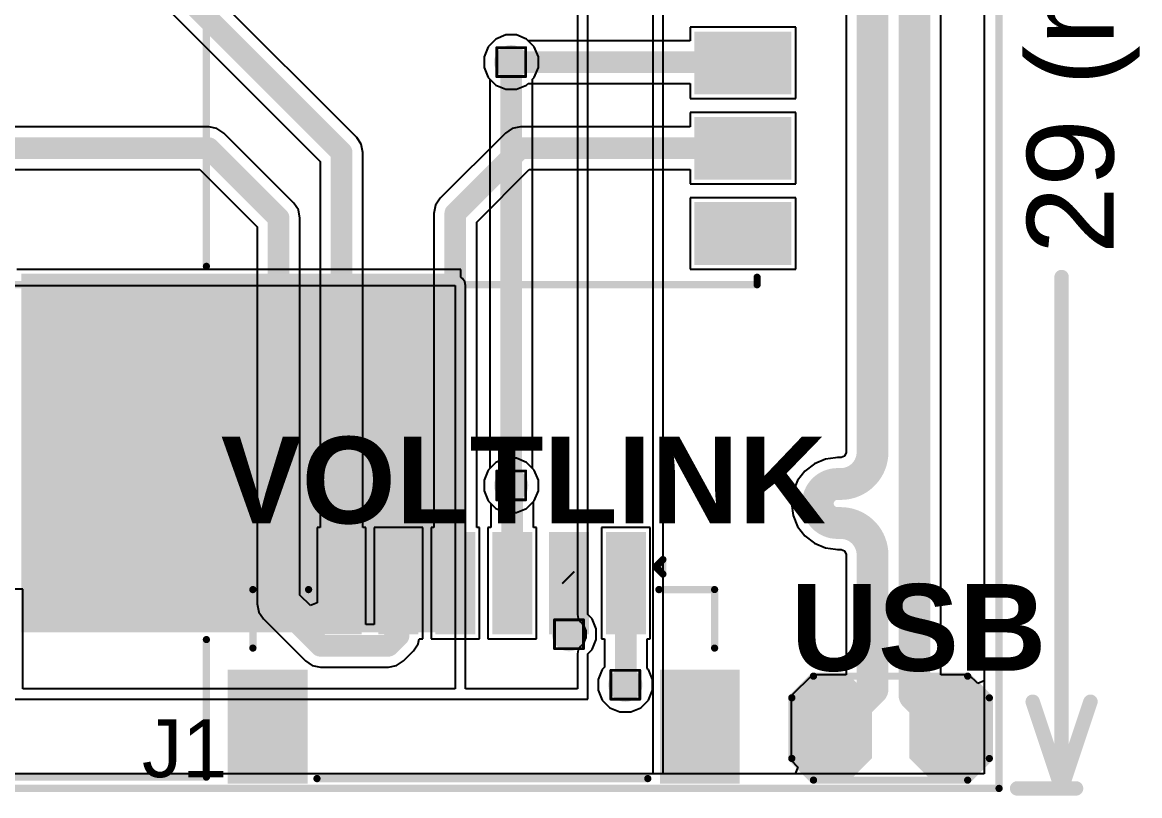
# Model space of a CAD drawing. Header units: inches. Extents: x 0 to 412, y -3 to 50.
# Drawn here: x 65.83 to 85.47, y -0.13 to 13.47 of the extents above; entities that cross this region are included whole.
import ezdxf

# ---------------------------------------------------------------- set-up
doc = ezdxf.new("R2010")
doc.units = ezdxf.units.IN
for name, color, linetype in [('Board_Outline', 56, 'Continuous'), ('Bottom Layer', 5, 'Continuous'), ('Bottom Overlay', 54, 'Continuous'), ('Bottom Paste', 16, 'Continuous'), ('Bottom Solder', 6, 'Continuous'), ('Dimension', 6, 'Continuous'), ('Drill Drawing', 1, 'Continuous'), ('Top Layer', 1, 'Continuous'), ('Top Overlay', 2, 'Continuous'), ('Top Paste', 8, 'Continuous'), ('Top Solder', 216, 'Continuous'), ('Via Holes', 16, 'Continuous')]:
    doc.layers.add(name, color=color, linetype=linetype)
doc.styles.add('Arial', font='', dxfattribs={"height": 0.2})
doc.styles.add('Arial_Bold', font='', dxfattribs={"height": 0.2})
doc.styles.get('Arial').set_extended_font_data('Arial')
doc.styles.get('Arial_Bold').set_extended_font_data('Arial', bold=True)

msp = doc.modelspace()

# ---------------------------------------------------------------- hatches: boundary and pattern name
at = {"layer": 'Bottom Layer'}
h = msp.add_hatch(color=5, dxfattribs=at)
edge = h.paths.add_edge_path()
edge.add_arc((74.422, 12.769), 0.3, 0, 360)
msp.add_hatch(color=5, dxfattribs=at).paths.add_polyline_path([(65.908, 8.948), (73.358, 8.948), (73.358, 2.848), (65.908, 2.848)])
h = msp.add_hatch(color=5, dxfattribs=at)
edge = h.paths.add_edge_path()
edge.add_arc((74.422, 5.327), 0.3, 0, 360)
h = msp.add_hatch(color=5, dxfattribs=at)
edge = h.paths.add_edge_path()
edge.add_arc((75.438, 2.711), 0.3, 0, 360)
h = msp.add_hatch(color=5, dxfattribs=at)
edge = h.paths.add_edge_path()
edge.add_arc((76.429, 1.822), 0.3, 0, 360)
at = {"layer": 'Bottom Paste'}
msp.add_hatch(color=16, dxfattribs=at).paths.add_polyline_path([(65.908, 8.948), (73.358, 8.948), (73.358, 2.848), (65.908, 2.848)])
at = {"layer": 'Bottom Solder'}
msp.add_hatch(color=6, dxfattribs=at).paths.add_polyline_path([(65.806, 9.049), (73.459, 9.049), (73.459, 2.746), (65.806, 2.746)])
at = {"layer": 'Top Layer'}
for points in [[(77.746, 13.206), (79.246, 13.206), (79.246, 12.306), (77.746, 12.306)], [(77.746, 11.706), (79.246, 11.706), (79.246, 10.806), (77.746, 10.806)], [(77.746, 10.206), (79.246, 10.206), (79.246, 9.306), (77.746, 9.306)], [(71.689, 2.809), (71.189, 2.809), (71.189, 4.409), (71.689, 4.409)], [(72.689, 2.809), (72.189, 2.809), (72.189, 4.409), (72.689, 4.409)], [(73.689, 2.809), (73.189, 2.809), (73.189, 4.409), (73.689, 4.409)], [(74.689, 2.809), (74.189, 2.809), (74.189, 4.409), (74.689, 4.409)], [(75.689, 2.809), (75.189, 2.809), (75.189, 4.409), (75.689, 4.409)], [(76.689, 2.809), (76.189, 2.809), (76.189, 4.409), (76.689, 4.409)], [(70.739, 0.184), (69.539, 0.184), (69.539, 1.984), (70.739, 1.984)], [(78.339, 0.184), (77.139, 0.184), (77.139, 1.984), (78.339, 1.984)], [(80.379, 1.822), (79.807, 1.822), (79.521, 1.536), (79.521, 0.584), (79.807, 0.298), (80.379, 0.298), (80.664, 0.584), (80.664, 1.536)], [(82.379, 1.822), (81.807, 1.822), (81.521, 1.536), (81.521, 0.584), (81.807, 0.298), (82.379, 0.298), (82.664, 0.584), (82.664, 1.536)]]:
    msp.add_hatch(color=1, dxfattribs=at).paths.add_polyline_path(points)
h = msp.add_hatch(color=1, dxfattribs=at)
edge = h.paths.add_edge_path()
edge.add_arc((74.422, 12.769), 0.3, 0, 360)
h = msp.add_hatch(color=1, dxfattribs=at)
edge = h.paths.add_edge_path()
edge.add_arc((74.422, 5.327), 0.3, 0, 360)
h = msp.add_hatch(color=1, dxfattribs=at)
edge = h.paths.add_edge_path()
edge.add_arc((75.438, 2.711), 0.3, 0, 360)
h = msp.add_hatch(color=1, dxfattribs=at)
edge = h.paths.add_edge_path()
edge.add_arc((76.429, 1.822), 0.3, 0, 360)
at = {"layer": 'Top Paste'}
for points in [[(77.746, 13.206), (79.246, 13.206), (79.246, 12.306), (77.746, 12.306)], [(77.746, 11.706), (79.246, 11.706), (79.246, 10.806), (77.746, 10.806)], [(77.746, 10.206), (79.246, 10.206), (79.246, 9.306), (77.746, 9.306)], [(71.689, 2.809), (71.189, 2.809), (71.189, 4.409), (71.689, 4.409)], [(72.689, 2.809), (72.189, 2.809), (72.189, 4.409), (72.689, 4.409)], [(73.689, 2.809), (73.189, 2.809), (73.189, 4.409), (73.689, 4.409)], [(74.689, 2.809), (74.189, 2.809), (74.189, 4.409), (74.689, 4.409)], [(75.689, 2.809), (75.189, 2.809), (75.189, 4.409), (75.689, 4.409)], [(76.689, 2.809), (76.189, 2.809), (76.189, 4.409), (76.689, 4.409)], [(70.739, 0.184), (69.539, 0.184), (69.539, 1.984), (70.739, 1.984)], [(78.339, 0.184), (77.139, 0.184), (77.139, 1.984), (78.339, 1.984)], [(80.379, 1.822), (79.807, 1.822), (79.521, 1.536), (79.521, 0.584), (79.807, 0.298), (80.379, 0.298), (80.664, 0.584), (80.664, 1.536)], [(82.379, 1.822), (81.807, 1.822), (81.521, 1.536), (81.521, 0.584), (81.807, 0.298), (82.379, 0.298), (82.664, 0.584), (82.664, 1.536)]]:
    msp.add_hatch(color=8, dxfattribs=at).paths.add_polyline_path(points)
at = {"layer": 'Top Solder'}
for points in [[(77.644, 13.307), (79.347, 13.307), (79.347, 12.204), (77.644, 12.204)], [(77.644, 11.807), (79.347, 11.807), (79.347, 10.704), (77.644, 10.704)], [(77.644, 10.307), (79.347, 10.307), (79.347, 9.204), (77.644, 9.204)], [(71.791, 2.707), (71.088, 2.707), (71.088, 4.51), (71.791, 4.51)], [(72.791, 2.707), (72.088, 2.707), (72.088, 4.51), (72.791, 4.51)], [(73.791, 2.707), (73.088, 2.707), (73.088, 4.51), (73.791, 4.51)], [(74.791, 2.707), (74.088, 2.707), (74.088, 4.51), (74.791, 4.51)], [(75.791, 2.707), (75.088, 2.707), (75.088, 4.51), (75.791, 4.51)], [(76.791, 2.707), (76.088, 2.707), (76.088, 4.51), (76.791, 4.51)], [(70.841, 0.082), (69.438, 0.082), (69.438, 2.085), (70.841, 2.085)], [(78.441, 0.082), (77.038, 0.082), (77.038, 2.085), (78.441, 2.085)], [(80.429, 1.924), (79.756, 1.924), (79.42, 1.587), (79.42, 0.533), (79.756, 0.196), (80.429, 0.196), (80.766, 0.533), (80.766, 1.587)], [(82.429, 1.924), (81.756, 1.924), (81.42, 1.587), (81.42, 0.533), (81.756, 0.196), (82.429, 0.196), (82.766, 0.533), (82.766, 1.587)]]:
    msp.add_hatch(color=216, dxfattribs=at).paths.add_polyline_path(points)
at = {"layer": 'Via Holes'}
h = msp.add_hatch(color=7, dxfattribs=at)
edge = h.paths.add_edge_path()
edge.add_arc((74.422, 12.769), 0.15, 0, 360)
h = msp.add_hatch(color=7, dxfattribs=at)
edge = h.paths.add_edge_path()
edge.add_arc((74.422, 5.327), 0.15, 0, 360)
h = msp.add_hatch(color=7, dxfattribs=at)
edge = h.paths.add_edge_path()
edge.add_arc((75.438, 2.711), 0.15, 0, 360)
h = msp.add_hatch(color=7, dxfattribs=at)
edge = h.paths.add_edge_path()
edge.add_arc((76.429, 1.822), 0.15, 0, 360)

# ---------------------------------------------------------------- linework, layer by layer
at = {"layer": 'Board_Outline', "const_width": 0.127}
for points in [[(83, 29), (83, 0)], [(0, 0), (83, 0)]]:
    msp.add_lwpolyline(points, dxfattribs=at)
at = {"layer": 'Board_Outline', "const_width": 0.0635}
msp.add_lwpolyline([(82.968, 0, 1), (83.032, 0, 1)], format="xyb", close=True, dxfattribs=at)
msp.add_lwpolyline([(82.968, 0, 1), (83.032, 0, 1)], format="xyb", close=True, dxfattribs=at)
at = {"layer": 'Bottom Layer'}
for p, q in [((82.741, 22.802), (82.741, 0.259)), ((75.587, 17.621), (75.587, 3.057)), ((75.768, 3.057), (75.768, 17.621)), ((76.911, 16.579), (76.911, 0.259)), ((77.092, 0.259), (77.092, 16.398)), ((74.151, 13.174), (74.017, 13.04)), ((74.327, 13.247), (74.151, 13.174)), ((74.517, 13.247), (74.327, 13.247)), ((74.693, 13.174), (74.517, 13.247)), ((74.827, 13.04), (74.693, 13.174)), ((74.017, 13.04), (73.944, 12.864)), ((74.9, 12.864), (74.827, 13.04)), ((73.944, 12.864), (73.944, 12.674)), ((74.9, 12.674), (74.9, 12.864)), ((73.944, 12.674), (74.017, 12.499)), ((74.827, 12.499), (74.9, 12.674)), ((74.017, 12.499), (74.046, 12.469)), ((74.046, 12.469), (74.046, 5.627)), ((74.798, 12.469), (74.827, 12.499)), ((74.798, 5.627), (74.798, 12.469)), ((73.535, 9.126), (65.73, 9.126)), ((73.535, 8.989), (73.535, 9.126)), ((73.568, 8.967), (73.535, 8.989)), ((73.607, 8.909), (73.568, 8.967)), ((73.621, 8.839), (73.607, 8.909)), ((61.519, 8.839), (73.439, 8.839)), ((73.439, 8.839), (73.439, 1.749)), ((73.621, 1.749), (73.621, 8.839)), ((74.017, 5.598), (73.944, 5.422)), ((74.046, 5.627), (74.017, 5.598)), ((74.827, 5.598), (74.798, 5.627)), ((74.9, 5.422), (74.827, 5.598)), ((73.944, 5.422), (73.944, 5.232)), ((74.9, 5.232), (74.9, 5.422)), ((73.944, 5.232), (74.017, 5.057)), ((74.827, 5.057), (74.9, 5.232)), ((74.017, 5.057), (74.151, 4.922)), ((74.151, 4.922), (74.327, 4.849)), ((74.517, 4.849), (74.693, 4.922)), ((74.693, 4.922), (74.827, 5.057)), ((74.327, 4.849), (74.517, 4.849)), ((65.837, 3.505), (57.211, 3.505)), ((65.837, 1.749), (65.837, 3.505)), ((75.587, 3.057), (75.601, 2.987)), ((75.601, 2.987), (75.64, 2.928)), ((75.843, 2.982), (75.768, 3.057)), ((75.916, 2.806), (75.843, 2.982)), ((75.64, 2.928), (75.689, 2.879)), ((75.689, 2.879), (75.735, 2.77)), ((75.735, 2.77), (75.735, 2.652)), ((75.916, 2.616), (75.916, 2.806)), ((75.735, 2.652), (75.689, 2.543)), ((75.843, 2.44), (75.916, 2.616)), ((75.601, 2.435), (75.587, 2.365)), ((75.587, 2.365), (75.587, 1.749)), ((75.64, 2.494), (75.601, 2.435)), ((75.689, 2.543), (75.64, 2.494)), ((75.768, 2.365), (75.843, 2.44)), ((75.768, 1.568), (75.768, 2.365)), ((73.439, 1.749), (65.837, 1.749)), ((75.587, 1.749), (73.621, 1.749)), ((57.048, 1.568), (75.768, 1.568)), ((76.911, 0.259), (47.955, 0.259)), ((82.741, 0.259), (77.092, 0.259))]:
    msp.add_line(p, q, dxfattribs=at)
at = {"layer": 'Bottom Layer', "const_width": 0.381}
msp.add_lwpolyline([(74.422, 5.327), (74.422, 12.769)], dxfattribs=at)
at = {"layer": 'Bottom Layer', "const_width": 0.191}
for points in [[(74.327, 12.769, 1), (74.517, 12.769, 1)], [(74.327, 5.327, 1), (74.517, 5.327, 1)]]:
    msp.add_lwpolyline(points, format="xyb", close=True, dxfattribs=at)
at = {"layer": 'Bottom Overlay', "const_width": 0.127}
for points in [[(69.063, 9.179), (69.063, 13.617)], [(69.063, 0.198), (69.063, 2.617)], [(41.774, 0.198), (69.063, 0.198)]]:
    msp.add_lwpolyline(points, dxfattribs=at)
at = {"layer": 'Bottom Overlay', "const_width": 0.0635}
for points in [[(69.031, 9.179, 1), (69.094, 9.179, 1)], [(69.031, 2.617, 1), (69.094, 2.617, 1)], [(69.031, 0.198, 1), (69.094, 0.198, 1)], [(69.031, 0.198, 1), (69.094, 0.198, 1)]]:
    msp.add_lwpolyline(points, format="xyb", close=True, dxfattribs=at)
at = {"layer": 'Dimension', "const_width": 0.254}
for points in [[(84.099, 0), (84.099, 8.99)], [(83.591, 1.524), (84.099, 0)], [(84.099, 0), (84.607, 1.524)], [(83.317, 0), (84.353, 0)]]:
    msp.add_lwpolyline(points, dxfattribs=at)
at = {"layer": 'Dimension', "const_width": 0.127}
for points in [[(84.036, 8.99, 1), (84.163, 8.99, 1)], [(83.528, 1.524, 1), (83.655, 1.524, 1)], [(84.544, 1.524, 1), (84.671, 1.524, 1)], [(83.254, 0, 1), (83.381, 0, 1)], [(84.036, 0, 1), (84.163, 0, 1)], [(84.036, 0, 1), (84.163, 0, 1)], [(84.036, 0, 1), (84.163, 0, 1)], [(84.29, 0, 1), (84.417, 0, 1)]]:
    msp.add_lwpolyline(points, format="xyb", close=True, dxfattribs=at)
at = {"layer": 'Drill Drawing', "const_width": 0.0508}
for points in [[(74.168, 13.023), (74.676, 13.023)], [(74.168, 12.515), (74.168, 13.023)], [(74.676, 12.515), (74.676, 13.023)], [(74.168, 12.515), (74.676, 12.515)], [(74.168, 5.581), (74.676, 5.581)], [(74.168, 5.073), (74.168, 5.581)], [(74.676, 5.073), (74.676, 5.581)], [(74.168, 5.073), (74.676, 5.073)], [(75.184, 2.965), (75.692, 2.965)], [(75.184, 2.457), (75.184, 2.965)], [(75.692, 2.457), (75.692, 2.965)], [(75.184, 2.457), (75.692, 2.457)], [(76.175, 2.076), (76.683, 2.076)], [(76.175, 1.568), (76.175, 2.076)], [(76.683, 1.568), (76.683, 2.076)], [(76.175, 1.568), (76.683, 1.568)]]:
    msp.add_lwpolyline(points, dxfattribs=at)
at = {"layer": 'Drill Drawing', "const_width": 0.0254}
for points in [[(74.155, 13.023, 1), (74.181, 13.023, 1)], [(74.155, 13.023, 1), (74.181, 13.023, 1)], [(74.663, 13.023, 1), (74.689, 13.023, 1)], [(74.663, 13.023, 1), (74.689, 13.023, 1)], [(74.155, 12.515, 1), (74.181, 12.515, 1)], [(74.155, 12.515, 1), (74.181, 12.515, 1)], [(74.663, 12.515, 1), (74.689, 12.515, 1)], [(74.663, 12.515, 1), (74.689, 12.515, 1)], [(74.155, 5.581, 1), (74.181, 5.581, 1)], [(74.155, 5.581, 1), (74.181, 5.581, 1)], [(74.663, 5.581, 1), (74.689, 5.581, 1)], [(74.663, 5.581, 1), (74.689, 5.581, 1)], [(74.155, 5.073, 1), (74.181, 5.073, 1)], [(74.155, 5.073, 1), (74.181, 5.073, 1)], [(74.663, 5.073, 1), (74.689, 5.073, 1)], [(74.663, 5.073, 1), (74.689, 5.073, 1)], [(75.171, 2.965, 1), (75.197, 2.965, 1)], [(75.171, 2.965, 1), (75.197, 2.965, 1)], [(75.679, 2.965, 1), (75.705, 2.965, 1)], [(75.679, 2.965, 1), (75.705, 2.965, 1)], [(75.171, 2.457, 1), (75.197, 2.457, 1)], [(75.171, 2.457, 1), (75.197, 2.457, 1)], [(75.679, 2.457, 1), (75.705, 2.457, 1)], [(75.679, 2.457, 1), (75.705, 2.457, 1)], [(76.162, 2.076, 1), (76.187, 2.076, 1)], [(76.162, 2.076, 1), (76.187, 2.076, 1)], [(76.67, 2.076, 1), (76.695, 2.076, 1)], [(76.67, 2.076, 1), (76.695, 2.076, 1)], [(76.162, 1.568, 1), (76.187, 1.568, 1)], [(76.162, 1.568, 1), (76.187, 1.568, 1)], [(76.67, 1.568, 1), (76.695, 1.568, 1)], [(76.67, 1.568, 1), (76.695, 1.568, 1)]]:
    msp.add_lwpolyline(points, format="xyb", close=True, dxfattribs=at)
at = {"layer": 'Top Layer'}
for p, q in [((71.705, 11.446), (62.629, 20.521)), ((62.208, 19.88), (71.064, 11.024)), ((82.741, 18.749), (82.741, 1.892)), ((81.978, 2), (81.978, 14.152)), ((80.309, 13.654), (80.309, 6.876)), ((79.424, 13.383), (77.568, 13.383)), ((77.568, 13.383), (77.568, 13.145)), ((79.424, 12.128), (79.424, 13.383)), ((74.151, 13.174), (74.017, 13.04)), ((74.327, 13.247), (74.151, 13.174)), ((74.517, 13.247), (74.327, 13.247)), ((74.693, 13.174), (74.517, 13.247)), ((74.722, 13.145), (74.693, 13.174)), ((74.017, 13.04), (73.944, 12.864)), ((77.568, 13.145), (74.722, 13.145)), ((73.944, 12.864), (73.944, 12.674)), ((73.944, 12.674), (74.017, 12.499)), ((74.017, 12.499), (74.151, 12.364)), ((74.693, 12.364), (74.722, 12.394)), ((74.722, 12.394), (77.568, 12.394)), ((77.568, 12.394), (77.568, 12.128)), ((74.151, 12.364), (74.327, 12.292)), ((74.327, 12.292), (74.517, 12.292)), ((74.517, 12.292), (74.693, 12.364)), ((77.568, 12.128), (79.424, 12.128)), ((79.424, 11.883), (77.568, 11.883)), ((77.568, 11.883), (77.568, 11.631)), ((79.424, 10.628), (79.424, 11.883)), ((69.103, 11.631), (61.924, 11.631)), ((69.247, 11.603), (69.103, 11.631)), ((69.369, 11.521), (69.247, 11.603)), ((74.441, 11.603), (74.319, 11.521)), ((74.585, 11.631), (74.441, 11.603)), ((77.568, 11.631), (74.585, 11.631)), ((70.598, 10.292), (69.369, 11.521)), ((71.786, 11.324), (71.705, 11.446)), ((74.319, 11.521), (73.174, 10.376)), ((71.815, 11.18), (71.786, 11.324)), ((71.064, 11.024), (71.064, 4.586)), ((71.815, 4.586), (71.815, 11.18)), ((61.924, 10.88), (68.948, 10.88)), ((68.948, 10.88), (69.957, 9.871)), ((73.815, 9.955), (74.74, 10.88)), ((74.74, 10.88), (77.568, 10.88)), ((77.568, 10.88), (77.568, 10.628)), ((77.568, 10.628), (79.424, 10.628)), ((70.68, 10.17), (70.598, 10.292)), ((73.092, 10.254), (73.064, 10.11)), ((73.174, 10.376), (73.092, 10.254)), ((79.424, 10.383), (77.568, 10.383)), ((77.568, 10.383), (77.568, 9.128)), ((79.424, 9.128), (79.424, 10.383)), ((70.708, 10.026), (70.68, 10.17)), ((70.708, 3.4), (70.708, 10.026)), ((73.064, 10.11), (73.064, 4.586)), ((69.957, 9.871), (69.957, 3.244)), ((73.815, 4.586), (73.815, 9.955)), ((77.568, 9.128), (79.424, 9.128)), ((80.309, 6.876), (80.309, 5.911)), ((80.31, 5.905), (80.285, 5.842)), ((80.309, 5.911), (80.31, 5.905)), ((74.151, 5.732), (74.017, 5.598)), ((74.327, 5.805), (74.151, 5.732)), ((74.517, 5.805), (74.327, 5.805)), ((74.693, 5.732), (74.517, 5.805)), ((74.827, 5.598), (74.693, 5.732)), ((79.754, 5.708), (79.587, 5.579)), ((79.948, 5.788), (79.754, 5.708)), ((80.127, 5.812), (79.948, 5.788)), ((80.157, 5.818), (80.127, 5.812)), ((80.216, 5.818), (80.157, 5.818)), ((80.222, 5.817), (80.216, 5.818)), ((80.285, 5.842), (80.222, 5.817)), ((74.017, 5.598), (73.944, 5.422)), ((74.9, 5.422), (74.827, 5.598)), ((79.587, 5.579), (79.458, 5.412)), ((73.944, 5.422), (73.944, 5.232)), ((74.9, 5.232), (74.9, 5.422)), ((79.458, 5.412), (79.378, 5.218)), ((73.944, 5.232), (74.017, 5.057)), ((74.827, 5.057), (74.9, 5.232)), ((79.378, 5.218), (79.35, 5.009)), ((74.017, 5.057), (74.064, 5.01)), ((74.064, 5.01), (74.064, 4.586)), ((74.815, 5.044), (74.827, 5.057)), ((74.815, 4.586), (74.815, 5.044)), ((79.35, 5.009), (79.378, 4.8)), ((79.378, 4.8), (79.458, 4.605)), ((71.064, 4.586), (71.012, 4.586)), ((71.012, 4.586), (71.012, 3.262)), ((71.867, 4.586), (71.815, 4.586)), ((71.867, 2.883), (71.867, 4.586)), ((72.867, 4.586), (72.012, 4.586)), ((72.012, 4.586), (72.012, 2.883)), ((72.867, 2.631), (72.867, 4.586)), ((73.064, 4.586), (73.012, 4.586)), ((73.012, 4.586), (73.012, 2.631)), ((73.867, 4.586), (73.815, 4.586)), ((73.867, 2.631), (73.867, 4.586)), ((74.064, 4.586), (74.012, 4.586)), ((74.012, 4.586), (74.012, 2.631)), ((74.867, 4.586), (74.815, 4.586)), ((74.867, 2.631), (74.867, 4.586)), ((76.867, 4.586), (76.012, 4.586)), ((76.012, 4.586), (76.012, 2.631)), ((76.867, 2.631), (76.867, 4.586)), ((79.458, 4.605), (79.587, 4.438)), ((79.587, 4.438), (79.754, 4.31)), ((79.754, 4.31), (79.948, 4.229)), ((79.948, 4.229), (80.127, 4.206)), ((80.127, 4.206), (80.157, 4.2)), ((80.157, 4.2), (80.216, 4.2)), ((80.216, 4.2), (80.222, 4.201)), ((80.222, 4.201), (80.285, 4.175)), ((80.285, 4.175), (80.31, 4.113)), ((80.31, 4.113), (80.309, 4.107)), ((80.309, 4.107), (80.309, 2.787)), ((70.894, 3.214), (70.708, 3.4)), ((69.957, 3.244), (69.986, 3.101)), ((71.012, 3.262), (70.894, 3.214)), ((69.986, 3.101), (70.067, 2.979)), ((70.067, 2.979), (70.804, 2.242)), ((72.012, 2.883), (71.867, 2.883)), ((80.309, 2.787), (80.309, 2)), ((72.786, 2.54), (72.804, 2.631)), ((72.804, 2.631), (72.867, 2.631)), ((73.012, 2.631), (73.867, 2.631)), ((74.012, 2.631), (74.867, 2.631)), ((76.012, 2.631), (76.064, 2.631)), ((76.064, 2.631), (76.064, 2.133)), ((76.815, 2.111), (76.815, 2.631)), ((76.815, 2.631), (76.867, 2.631)), ((72.529, 2.242), (72.705, 2.419)), ((72.705, 2.419), (72.786, 2.54)), ((70.804, 2.242), (70.925, 2.161)), ((72.407, 2.161), (72.529, 2.242)), ((70.925, 2.161), (71.069, 2.132)), ((71.069, 2.132), (72.263, 2.132)), ((72.263, 2.132), (72.407, 2.161)), ((76.024, 2.093), (75.951, 1.917)), ((76.064, 2.133), (76.024, 2.093)), ((76.834, 2.093), (76.815, 2.111)), ((76.906, 1.917), (76.834, 2.093)), ((79.718, 2), (79.343, 1.625)), ((80.309, 2), (79.718, 2)), ((82.467, 2), (81.978, 2)), ((82.624, 1.844), (82.467, 2)), ((75.951, 1.917), (75.951, 1.727)), ((76.906, 1.727), (76.906, 1.917)), ((82.741, 1.892), (82.624, 1.844)), ((75.951, 1.727), (76.024, 1.551)), ((76.834, 1.551), (76.906, 1.727)), ((79.343, 1.625), (79.343, 0.495)), ((76.024, 1.551), (76.158, 1.417)), ((76.158, 1.417), (76.334, 1.344)), ((76.524, 1.344), (76.699, 1.417)), ((76.699, 1.417), (76.834, 1.551)), ((76.334, 1.344), (76.524, 1.344)), ((79.343, 0.495), (79.462, 0.376)), ((79.413, 0.259), (45.358, 0.259)), ((79.462, 0.376), (79.413, 0.259))]:
    msp.add_line(p, q, dxfattribs=at)
for points, const_width in [([(62.364, 20.256), (71.439, 11.18)], 0.381), ([(81.512, 1.641), (81.512, 14.152)], 0.559), ([(80.775, 6.876), (80.775, 13.847)], 0.559), ([(74.346, 12.769), (74.422, 12.769)], 0.381), ([(74.422, 12.769), (78.482, 12.769)], 0.381), ([(78.482, 12.769), (78.496, 12.756)], 0.381), ([(60.996, 11.256), (69.103, 11.256)], 0.381), ([(69.103, 11.256), (70.333, 10.026)], 0.381), ([(73.439, 10.11), (74.585, 11.256)], 0.381), ([(74.585, 11.256), (78.496, 11.256)], 0.381), ([(71.439, 3.719), (71.439, 11.18)], 0.381), ([(70.333, 10.026), (70.333, 10.026)], 0.381), ([(70.333, 3.244), (70.333, 10.026)], 0.381), ([(73.439, 3.719), (73.439, 10.11)], 0.381), ([(80.775, 5.911), (80.775, 6.876)], 0.559), ([(74.422, 5.327), (74.439, 5.31)], 0.381), ([(80.157, 5.352), (80.216, 5.352)], 0.559), ([(74.439, 3.719), (74.439, 5.31)], 0.381), ([(80.157, 4.666), (80.216, 4.666)], 0.559), ([(80.775, 2.787), (80.775, 4.107)], 0.559), ([(72.439, 3.609), (72.439, 3.719)], 0.381), ([(72.439, 2.684), (72.439, 3.609)], 0.381), ([(75.413, 3.719), (75.438, 3.694)], 0.305), ([(75.413, 3.719), (75.439, 3.719)], 0.305), ([(75.438, 2.711), (75.438, 3.694)], 0.305), ([(76.439, 1.833), (76.439, 3.719)], 0.381), ([(70.333, 3.244), (71.069, 2.508)], 0.381), ([(80.775, 1.743), (80.775, 2.787)], 0.559), ([(72.263, 2.508), (72.439, 2.684)], 0.381), ([(71.069, 2.508), (72.263, 2.508)], 0.381), ([(76.429, 1.822), (76.439, 1.833)], 0.381), ([(80.093, 1.06), (80.775, 1.743)], 0.559), ([(81.512, 1.641), (82.093, 1.06)], 0.559)]:
    msp.add_lwpolyline(points, dxfattribs=dict(at, const_width=const_width))
for points, const_width in [([(74.251, 12.769, 1), (74.441, 12.769, 1)], 0.191), ([(74.327, 12.769, 1), (74.517, 12.769, 1)], 0.191), ([(74.327, 12.769, 1), (74.517, 12.769, 1)], 0.191), ([(78.387, 12.769, 1), (78.577, 12.769, 1)], 0.191), ([(78.387, 12.769, 1), (78.577, 12.769, 1)], 0.191), ([(78.401, 12.756, 1), (78.591, 12.756, 1)], 0.191), ([(69.008, 11.256, 1), (69.198, 11.256, 1)], 0.191), ([(69.008, 11.256, 1), (69.198, 11.256, 1)], 0.191), ([(74.489, 11.256, 1), (74.68, 11.256, 1)], 0.191), ([(74.489, 11.256, 1), (74.68, 11.256, 1)], 0.191), ([(78.401, 11.256, 1), (78.591, 11.256, 1)], 0.191), ([(71.344, 11.18, 1), (71.535, 11.18, 1)], 0.191), ([(71.344, 11.18, 1), (71.535, 11.18, 1)], 0.191), ([(70.237, 10.026, 1), (70.428, 10.026, 1)], 0.191), ([(70.237, 10.026, 1), (70.428, 10.026, 1)], 0.191), ([(70.237, 10.026, 1), (70.428, 10.026, 1)], 0.191), ([(70.237, 10.026, 1), (70.428, 10.026, 1)], 0.191), ([(73.344, 10.11, 1), (73.535, 10.11, 1)], 0.191), ([(73.344, 10.11, 1), (73.535, 10.11, 1)], 0.191), ([(80.636, 6.876, 1), (80.915, 6.876, 1)], 0.279), ([(80.636, 6.876, 1), (80.915, 6.876, 1)], 0.279), ([(80.636, 5.911, 1), (80.915, 5.911, 1)], 0.279), ([(80.636, 5.911, 1), (80.915, 5.911, 1)], 0.279), ([(74.327, 5.327, 1), (74.517, 5.327, 1)], 0.191), ([(80.018, 5.352, 1), (80.297, 5.352, 1)], 0.279), ([(80.018, 5.352, 1), (80.297, 5.352, 1)], 0.279), ([(80.077, 5.352, 1), (80.356, 5.352, 1)], 0.279), ([(80.077, 5.352, 1), (80.356, 5.352, 1)], 0.279), ([(74.344, 5.31, 1), (74.535, 5.31, 1)], 0.191), ([(74.344, 5.31, 1), (74.535, 5.31, 1)], 0.191), ([(80.018, 4.666, 1), (80.297, 4.666, 1)], 0.279), ([(80.018, 4.666, 1), (80.297, 4.666, 1)], 0.279), ([(80.077, 4.666, 1), (80.356, 4.666, 1)], 0.279), ([(80.077, 4.666, 1), (80.356, 4.666, 1)], 0.279), ([(80.636, 4.107, 1), (80.915, 4.107, 1)], 0.279), ([(80.636, 4.107, 1), (80.915, 4.107, 1)], 0.279), ([(71.344, 3.719, 1), (71.535, 3.719, 1)], 0.191), ([(72.344, 3.719, 1), (72.535, 3.719, 1)], 0.191), ([(72.344, 3.609, 1), (72.535, 3.609, 1)], 0.191), ([(72.344, 3.609, 1), (72.535, 3.609, 1)], 0.191), ([(73.344, 3.719, 1), (73.535, 3.719, 1)], 0.191), ([(74.344, 3.719, 1), (74.535, 3.719, 1)], 0.191), ([(75.336, 3.719, 1), (75.489, 3.719, 1)], 0.152), ([(75.336, 3.719, 1), (75.489, 3.719, 1)], 0.152), ([(75.362, 3.694, 1), (75.514, 3.694, 1)], 0.152), ([(75.362, 3.694, 1), (75.514, 3.694, 1)], 0.152), ([(75.363, 3.719, 1), (75.516, 3.719, 1)], 0.152), ([(76.344, 3.719, 1), (76.535, 3.719, 1)], 0.191), ([(70.237, 3.244, 1), (70.428, 3.244, 1)], 0.191), ([(70.237, 3.244, 1), (70.428, 3.244, 1)], 0.191), ([(80.636, 2.787, 1), (80.915, 2.787, 1)], 0.279), ([(80.636, 2.787, 1), (80.915, 2.787, 1)], 0.279), ([(72.344, 2.684, 1), (72.535, 2.684, 1)], 0.191), ([(72.344, 2.684, 1), (72.535, 2.684, 1)], 0.191), ([(75.362, 2.711, 1), (75.514, 2.711, 1)], 0.152), ([(70.974, 2.508, 1), (71.164, 2.508, 1)], 0.191), ([(70.974, 2.508, 1), (71.164, 2.508, 1)], 0.191), ([(72.168, 2.508, 1), (72.358, 2.508, 1)], 0.191), ([(72.168, 2.508, 1), (72.358, 2.508, 1)], 0.191), ([(76.333, 1.822, 1), (76.524, 1.822, 1)], 0.191), ([(76.344, 1.833, 1), (76.535, 1.833, 1)], 0.191), ([(76.344, 1.833, 1), (76.535, 1.833, 1)], 0.191), ([(80.636, 1.743, 1), (80.915, 1.743, 1)], 0.279), ([(80.636, 1.743, 1), (80.915, 1.743, 1)], 0.279), ([(81.372, 1.641, 1), (81.652, 1.641, 1)], 0.279), ([(81.372, 1.641, 1), (81.652, 1.641, 1)], 0.279), ([(79.953, 1.06, 1), (80.232, 1.06, 1)], 0.279), ([(81.953, 1.06, 1), (82.232, 1.06, 1)], 0.279)]:
    msp.add_lwpolyline(points, format="xyb", close=True, dxfattribs=dict(at, const_width=const_width))
at = {"layer": 'Top Layer', "const_width": 0.559}
for points in [[(80.775, 5.911, -0.414214), (80.216, 5.352)], [(80.157, 4.666, -1), (80.157, 5.352)], [(80.216, 4.666, -0.414214), (80.775, 4.107)]]:
    msp.add_lwpolyline(points, format="xyb", dxfattribs=at)
at = {"layer": 'Top Overlay', "const_width": 0.127}
for points in [[(78.746, 8.856), (78.746, 8.986)], [(60.746, 8.856), (78.746, 8.856)], [(76.962, 3.896), (77.089, 4.023)], [(76.962, 3.896), (77.089, 3.769)], [(77.089, 3.769), (77.089, 4.023)], [(69.88, 3.496), (70.859, 3.496)], [(69.88, 2.467), (69.88, 3.496)], [(77.02, 3.496), (77.999, 3.496)], [(77.999, 2.467), (77.999, 3.496)], [(79.356, 1.593), (79.737, 1.974)], [(79.737, 1.974), (82.448, 1.974)], [(82.448, 1.974), (82.829, 1.593)], [(79.356, 0.527), (79.356, 1.593)], [(82.829, 0.527), (82.829, 1.593)], [(79.356, 0.527), (79.737, 0.146)], [(82.448, 0.146), (82.829, 0.527)], [(71.007, 0.173), (76.824, 0.173)], [(79.737, 0.146), (82.448, 0.146)]]:
    msp.add_lwpolyline(points, dxfattribs=at)
at = {"layer": 'Top Overlay', "const_width": 0.0635}
for points in [[(78.714, 8.986, 1), (78.778, 8.986, 1)], [(78.714, 8.856, 1), (78.778, 8.856, 1)], [(78.714, 8.856, 1), (78.778, 8.856, 1)], [(76.93, 3.896, 1), (76.994, 3.896, 1)], [(76.93, 3.896, 1), (76.994, 3.896, 1)], [(77.057, 4.023, 1), (77.121, 4.023, 1)], [(77.057, 4.023, 1), (77.121, 4.023, 1)], [(77.057, 3.769, 1), (77.121, 3.769, 1)], [(77.057, 3.769, 1), (77.121, 3.769, 1)], [(69.848, 3.496, 1), (69.912, 3.496, 1)], [(69.848, 3.496, 1), (69.912, 3.496, 1)], [(70.827, 3.496, 1), (70.891, 3.496, 1)], [(76.988, 3.496, 1), (77.052, 3.496, 1)], [(77.967, 3.496, 1), (78.03, 3.496, 1)], [(77.967, 3.496, 1), (78.03, 3.496, 1)], [(69.848, 2.467, 1), (69.912, 2.467, 1)], [(77.967, 2.467, 1), (78.03, 2.467, 1)], [(79.705, 1.974, 1), (79.769, 1.974, 1)], [(79.705, 1.974, 1), (79.769, 1.974, 1)], [(82.417, 1.974, 1), (82.48, 1.974, 1)], [(82.417, 1.974, 1), (82.48, 1.974, 1)], [(79.324, 1.593, 1), (79.388, 1.593, 1)], [(79.324, 1.593, 1), (79.388, 1.593, 1)], [(82.798, 1.593, 1), (82.861, 1.593, 1)], [(82.798, 1.593, 1), (82.861, 1.593, 1)], [(79.324, 0.527, 1), (79.388, 0.527, 1)], [(79.324, 0.527, 1), (79.388, 0.527, 1)], [(82.798, 0.527, 1), (82.861, 0.527, 1)], [(82.798, 0.527, 1), (82.861, 0.527, 1)], [(70.975, 0.173, 1), (71.039, 0.173, 1)], [(76.792, 0.173, 1), (76.856, 0.173, 1)], [(79.705, 0.146, 1), (79.769, 0.146, 1)], [(79.705, 0.146, 1), (79.769, 0.146, 1)], [(82.417, 0.146, 1), (82.48, 0.146, 1)], [(82.417, 0.146, 1), (82.48, 0.146, 1)]]:
    msp.add_lwpolyline(points, format="xyb", close=True, dxfattribs=at)

# ---------------------------------------------------------------- texts
at = {"layer": 'Dimension', "style": 'Arial'}
msp.add_text('29 (mm)', height=1.524, rotation=90, dxfattribs=at).set_placement((85.014, 9.396))
at = {"layer": 'Top Overlay', "style": 'Arial_Bold'}
for s, p in [('VOLTLINK', (69.317, 4.659)), ('USB', (79.337, 2.068))]:
    msp.add_text(s, height=1.524, rotation=360, dxfattribs=at).set_placement(p)
at = {"layer": 'Top Overlay', "style": 'Arial'}
msp.add_text('J1', height=1.016, dxfattribs=at).set_placement((67.928, 0.197))

doc.saveas('drawing.dxf')
